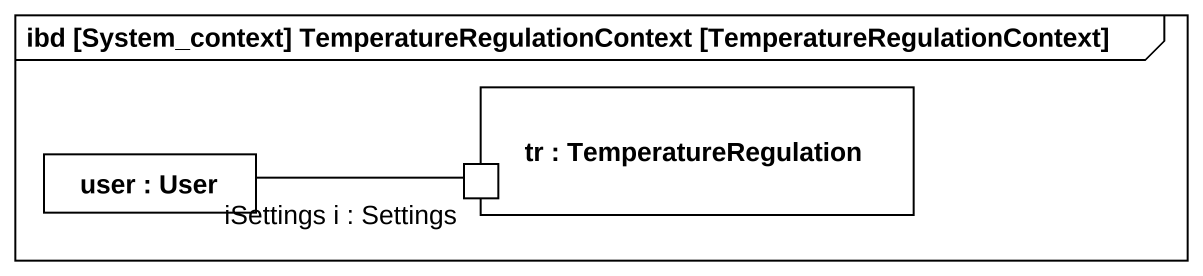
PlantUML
@startuml
mainframe ibd [System_context] TemperatureRegulationContext [TemperatureRegulationContext]
rectangle "user : User" as user
rectangle "tr : TemperatureRegulation" as tr {
  port "iSettings i : Settings" as iSettings_i_Settings
}
user -right- iSettings_i_Settings
@enduml
